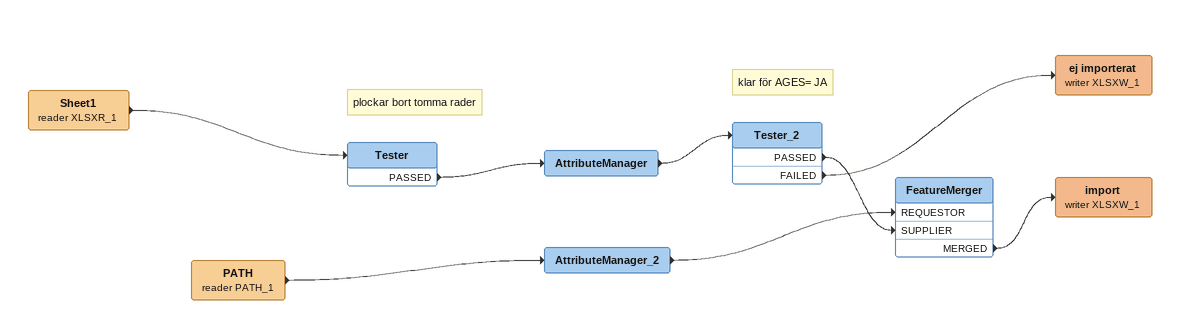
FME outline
Sheet1 (reader XLSXR_1)
    -> Tester
Note: plockar bort tomma rader
Tester
    PASSED -> AttributeManager
AttributeManager
    -> Tester_2
Note: klar för AGES= JA
Tester_2
    PASSED -> FeatureMerger [SUPPLIER]
    FAILED -> ej importerat (writer XLSXW_1)
ej importerat (writer XLSXW_1)
PATH (reader PATH_1)
    -> AttributeManager_2
AttributeManager_2
    -> FeatureMerger [REQUESTOR]
FeatureMerger
    MERGED -> import (writer XLSXW_1)
import (writer XLSXW_1)
